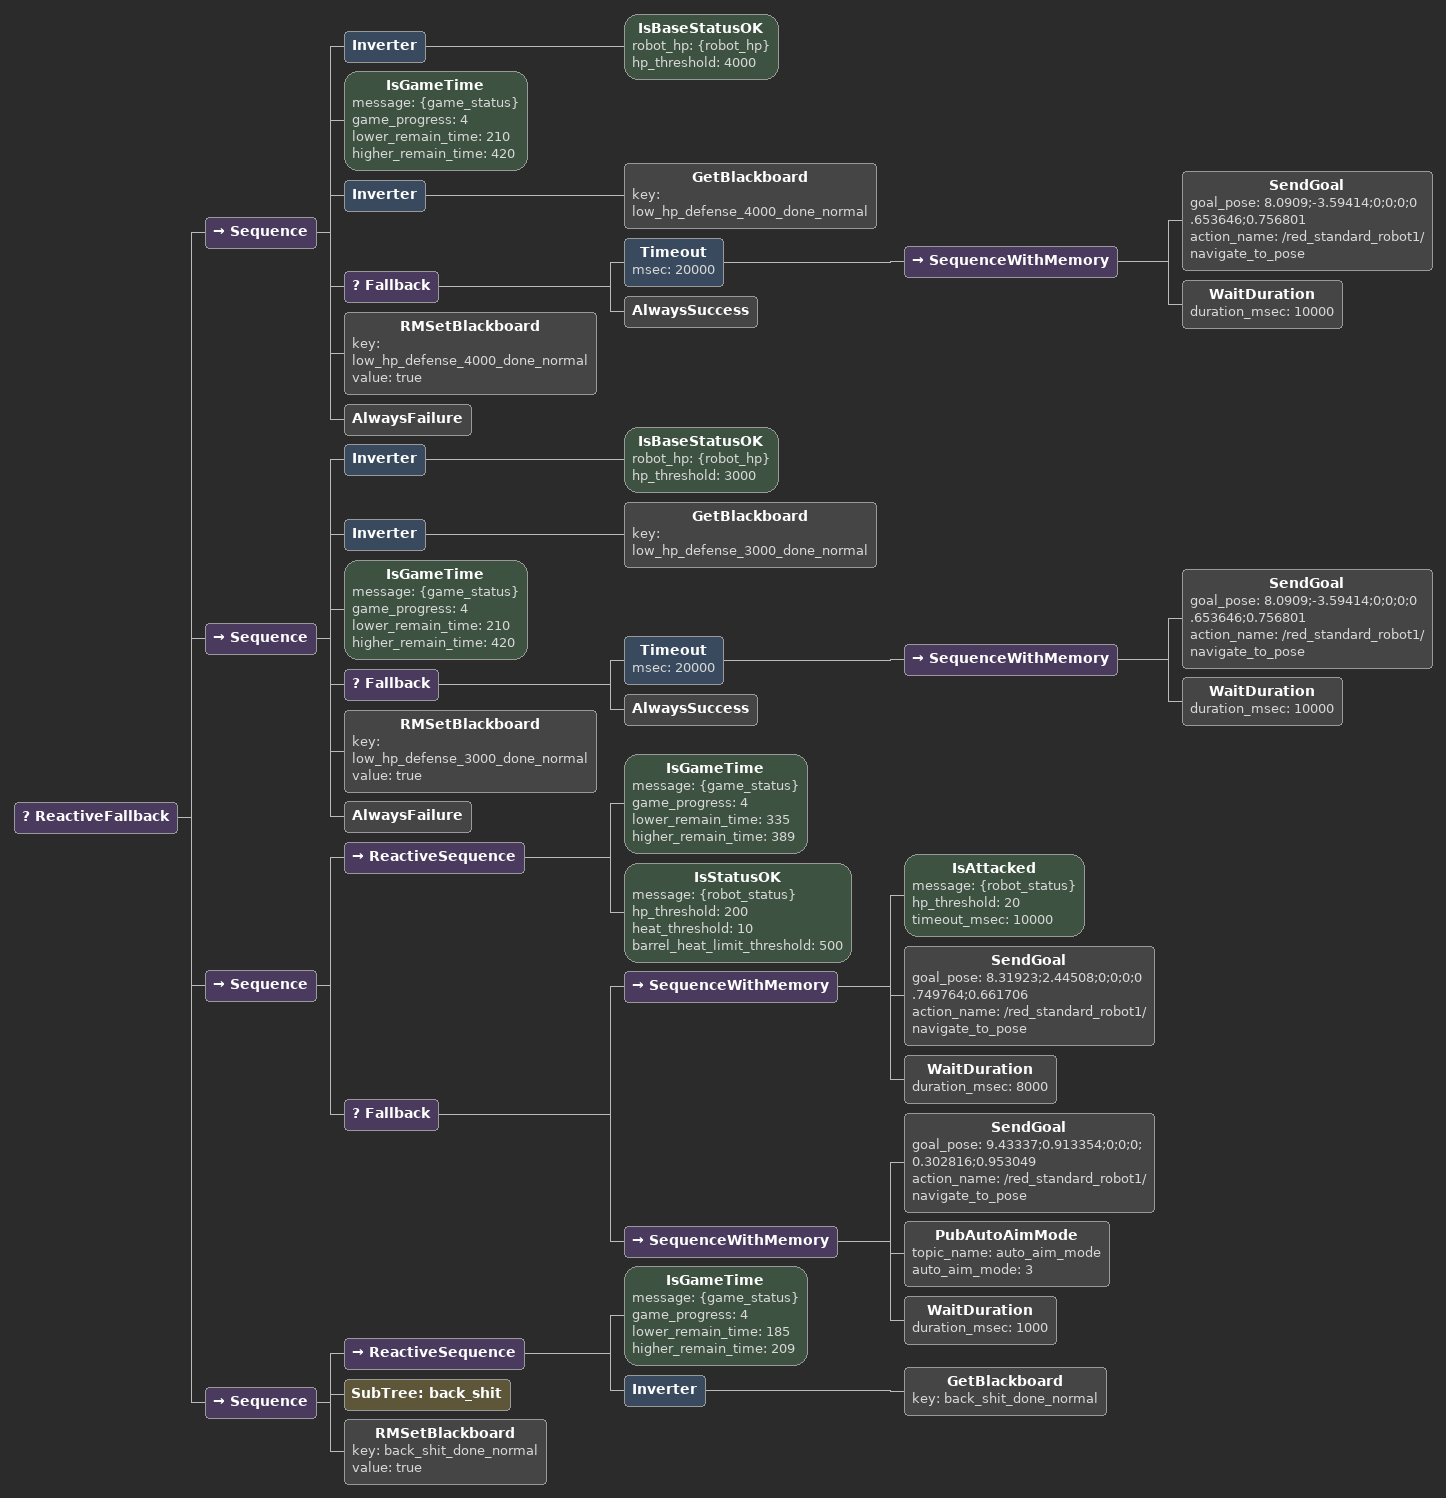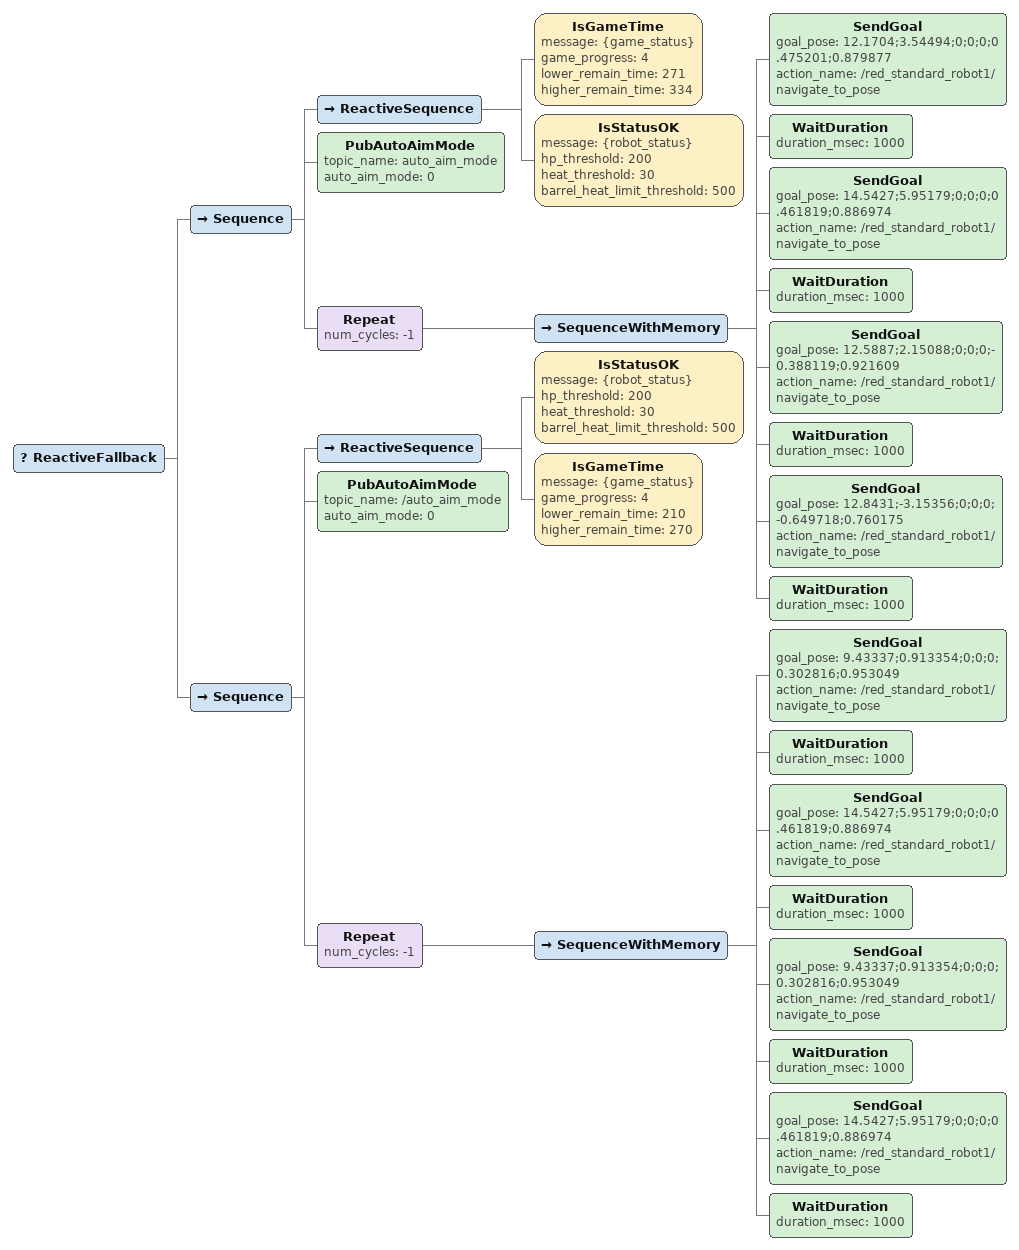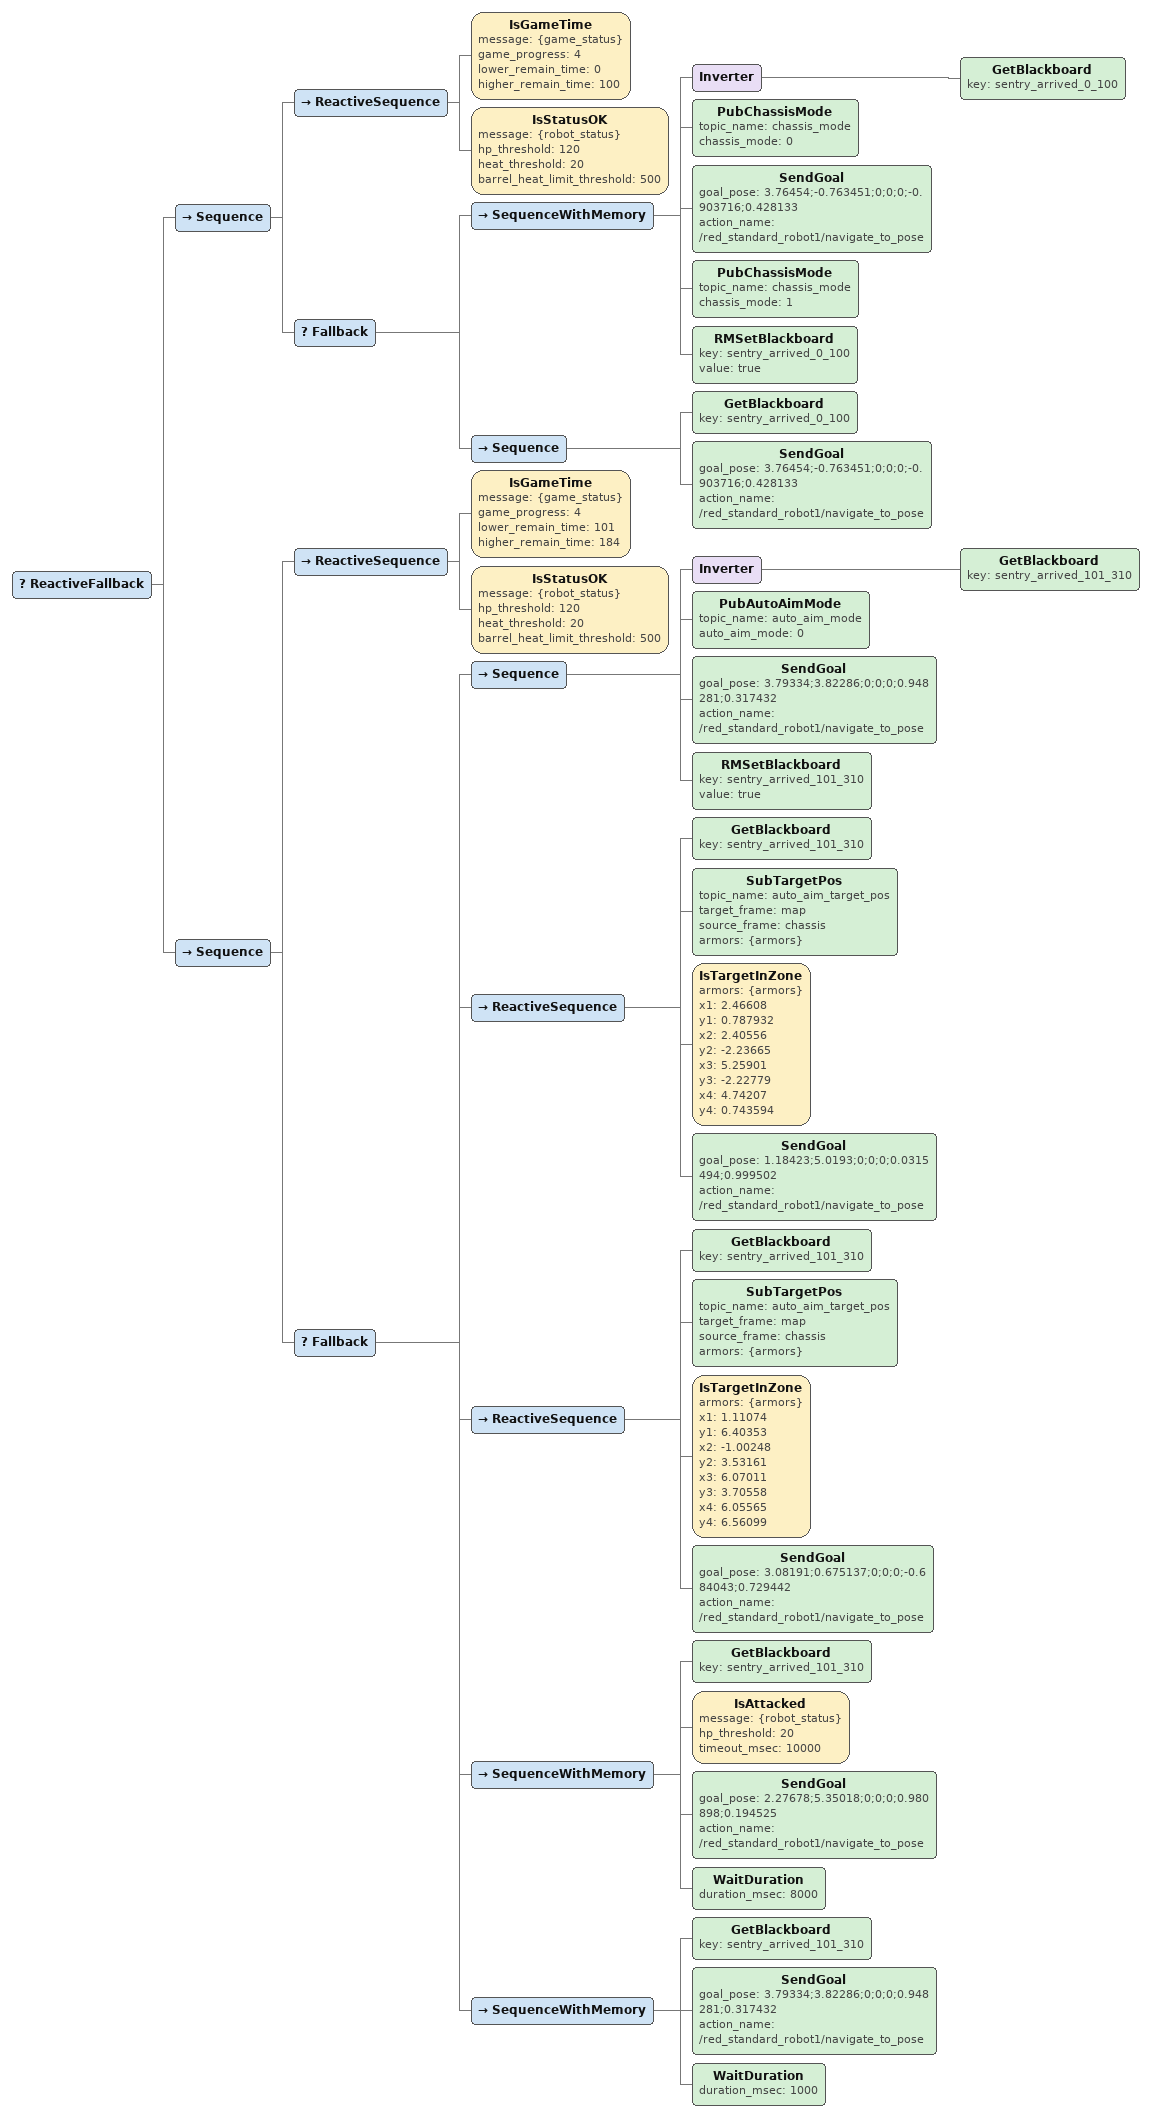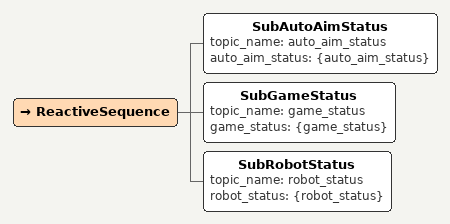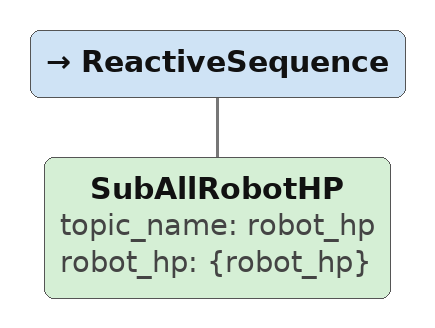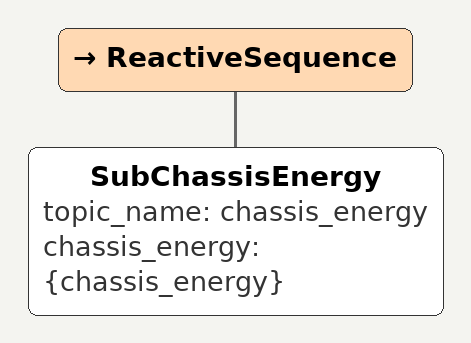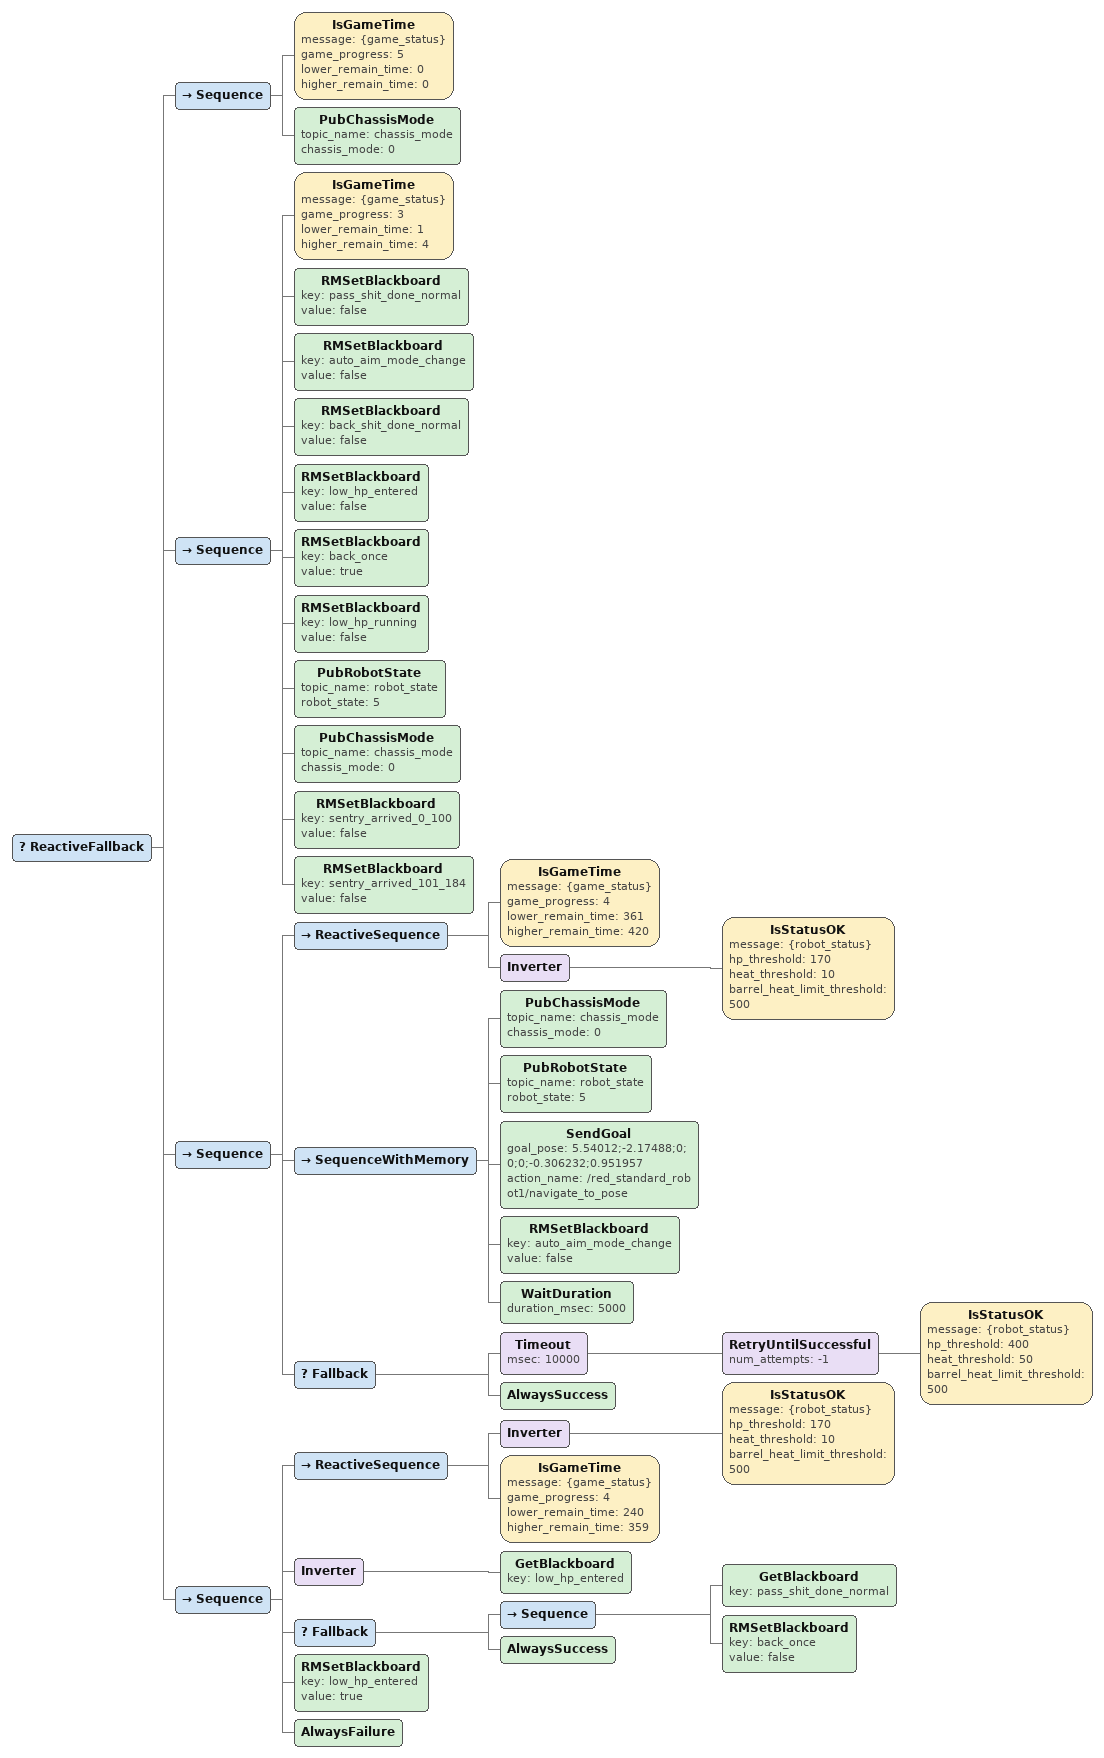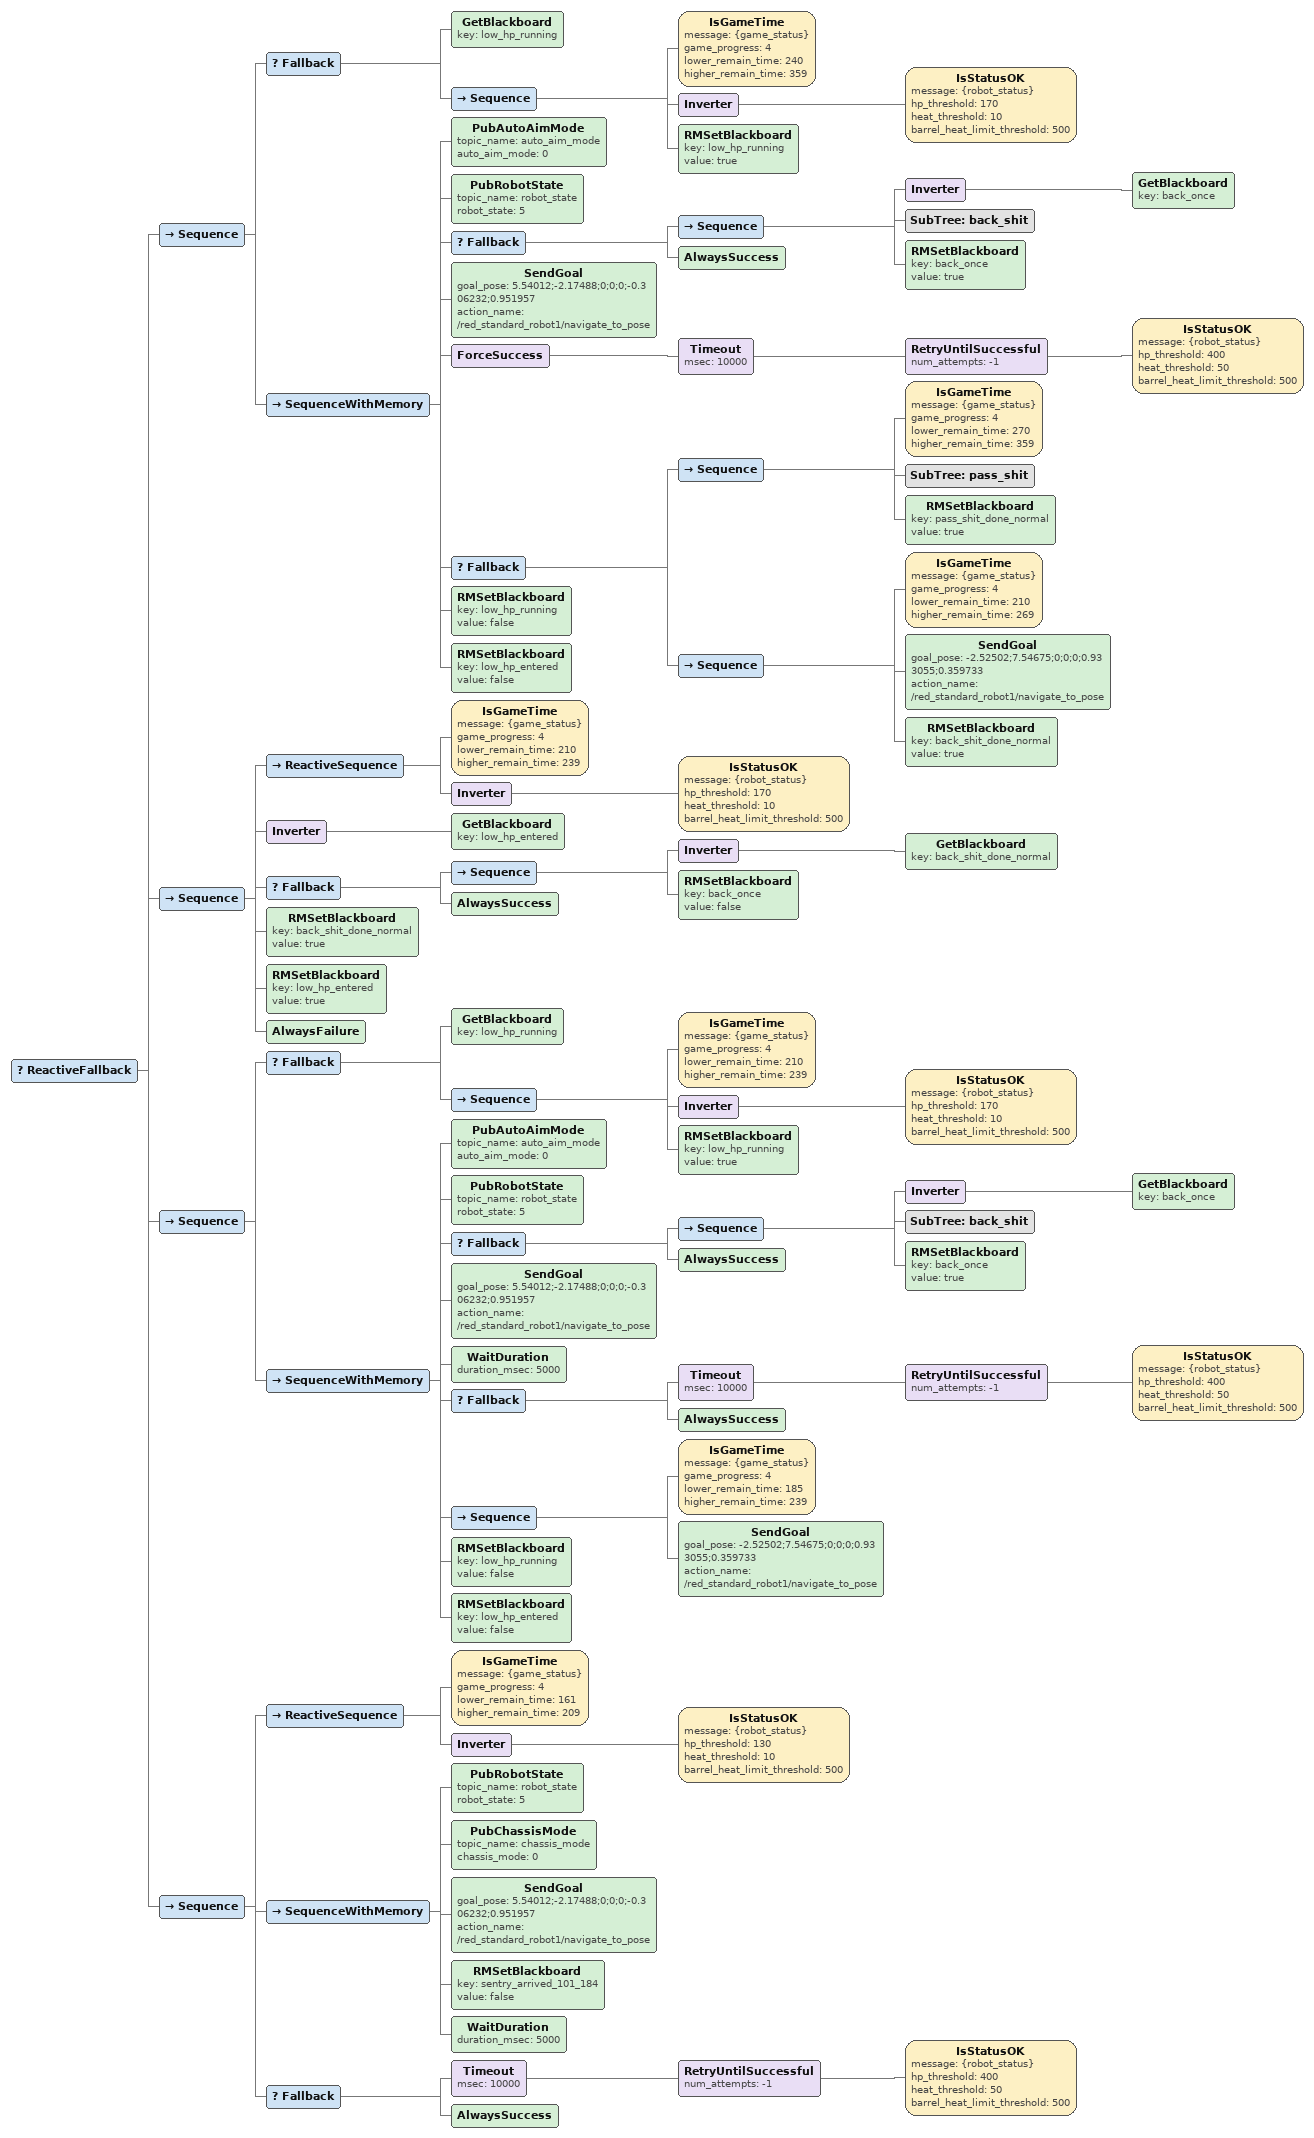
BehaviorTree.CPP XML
<ReactiveFallback>
  <Sequence>
    <Inverter>
      <IsBaseStatusOK robot_hp="{robot_hp}" hp_threshold="4000"/>
    </Inverter>
    <IsGameTime message="{game_status}" game_progress="4" lower_remain_time="210" higher_remain_time="420"/>
    <Inverter>
      <GetBlackboard key="low_hp_defense_4000_done_normal"/>
    </Inverter>
    <Fallback>
      <Timeout msec="20000">
        <SequenceWithMemory>
          <SendGoal goal_pose="8.0909;-3.59414;0;0;0;0.653646;0.756801" action_name="/red_standard_robot1/navigate_to_pose"/>
          <WaitDuration duration_msec="10000"/>
        </SequenceWithMemory>
      </Timeout>
      <AlwaysSuccess/>
    </Fallback>
    <RMSetBlackboard key="low_hp_defense_4000_done_normal" value="true"/>
    <AlwaysFailure/>
  </Sequence>
  <Sequence>
    <Inverter>
      <IsBaseStatusOK robot_hp="{robot_hp}" hp_threshold="3000"/>
    </Inverter>
    <Inverter>
      <GetBlackboard key="low_hp_defense_3000_done_normal"/>
    </Inverter>
    <IsGameTime message="{game_status}" game_progress="4" lower_remain_time="210" higher_remain_time="420"/>
    <Fallback>
      <Timeout msec="20000">
        <SequenceWithMemory>
          <SendGoal goal_pose="8.0909;-3.59414;0;0;0;0.653646;0.756801" action_name="/red_standard_robot1/navigate_to_pose"/>
          <WaitDuration duration_msec="10000"/>
        </SequenceWithMemory>
      </Timeout>
      <AlwaysSuccess/>
    </Fallback>
    <RMSetBlackboard key="low_hp_defense_3000_done_normal" value="true"/>
    <AlwaysFailure/>
  </Sequence>
  <Sequence>
    <ReactiveSequence>
      <IsGameTime message="{game_status}" game_progress="4" lower_remain_time="335" higher_remain_time="389"/>
      <IsStatusOK message="{robot_status}" hp_threshold="200" heat_threshold="10" barrel_heat_limit_threshold="500"/>
    </ReactiveSequence>
    <Fallback>
      <SequenceWithMemory>
        <IsAttacked message="{robot_status}" hp_threshold="20" timeout_msec="10000"/>
        <SendGoal goal_pose="8.31923;2.44508;0;0;0;0.749764;0.661706" action_name="/red_standard_robot1/navigate_to_pose"/>
        <WaitDuration duration_msec="8000"/>
      </SequenceWithMemory>
      <SequenceWithMemory>
        <SendGoal goal_pose="9.43337;0.913354;0;0;0;0.302816;0.953049" action_name="/red_standard_robot1/navigate_to_pose"/>
        <PubAutoAimMode topic_name="auto_aim_mode" auto_aim_mode="3"/>
        <WaitDuration duration_msec="1000"/>
      </SequenceWithMemory>
    </Fallback>
  </Sequence>
  <Sequence>
    <ReactiveSequence>
      <IsGameTime message="{game_status}" game_progress="4" lower_remain_time="185" higher_remain_time="209"/>
      <Inverter>
        <GetBlackboard key="back_shit_done_normal"/>
      </Inverter>
    </ReactiveSequence>
    <SubTree ID="back_shit"/>
    <RMSetBlackboard key="back_shit_done_normal" value="true"/>
  </Sequence>
</ReactiveFallback>

<ReactiveFallback>
  <Sequence>
    <ReactiveSequence>
      <IsGameTime message="{game_status}" game_progress="4" lower_remain_time="271" higher_remain_time="334"/>
      <IsStatusOK message="{robot_status}" hp_threshold="200" heat_threshold="30" barrel_heat_limit_threshold="500"/>
    </ReactiveSequence>
    <PubAutoAimMode topic_name="auto_aim_mode" auto_aim_mode="0"/>
    <Repeat num_cycles="-1">
      <SequenceWithMemory>
        <SendGoal goal_pose="12.1704;3.54494;0;0;0;0.475201;0.879877" action_name="/red_standard_robot1/navigate_to_pose"/>
        <WaitDuration duration_msec="1000"/>
        <SendGoal goal_pose="14.5427;5.95179;0;0;0;0.461819;0.886974" action_name="/red_standard_robot1/navigate_to_pose"/>
        <WaitDuration duration_msec="1000"/>
        <SendGoal goal_pose="12.5887;2.15088;0;0;0;-0.388119;0.921609" action_name="/red_standard_robot1/navigate_to_pose"/>
        <WaitDuration duration_msec="1000"/>
        <SendGoal goal_pose="12.8431;-3.15356;0;0;0;-0.649718;0.760175" action_name="/red_standard_robot1/navigate_to_pose"/>
        <WaitDuration duration_msec="1000"/>
      </SequenceWithMemory>
    </Repeat>
  </Sequence>
  <Sequence>
    <ReactiveSequence>
      <IsStatusOK message="{robot_status}" hp_threshold="200" heat_threshold="30" barrel_heat_limit_threshold="500"/>
      <IsGameTime message="{game_status}" game_progress="4" lower_remain_time="210" higher_remain_time="270"/>
    </ReactiveSequence>
    <PubAutoAimMode topic_name="/auto_aim_mode" auto_aim_mode="0"/>
    <Repeat num_cycles="-1">
      <SequenceWithMemory>
        <SendGoal goal_pose="9.43337;0.913354;0;0;0;0.302816;0.953049" action_name="/red_standard_robot1/navigate_to_pose"/>
        <WaitDuration duration_msec="1000"/>
        <SendGoal goal_pose="14.5427;5.95179;0;0;0;0.461819;0.886974" action_name="/red_standard_robot1/navigate_to_pose"/>
        <WaitDuration duration_msec="1000"/>
        <SendGoal goal_pose="9.43337;0.913354;0;0;0;0.302816;0.953049" action_name="/red_standard_robot1/navigate_to_pose"/>
        <WaitDuration duration_msec="1000"/>
        <SendGoal goal_pose="14.5427;5.95179;0;0;0;0.461819;0.886974" action_name="/red_standard_robot1/navigate_to_pose"/>
        <WaitDuration duration_msec="1000"/>
      </SequenceWithMemory>
    </Repeat>
  </Sequence>
</ReactiveFallback>

<ReactiveFallback>
  <Sequence>
    <ReactiveSequence>
      <IsGameTime message="{game_status}" game_progress="4" lower_remain_time="0" higher_remain_time="100"/>
      <IsStatusOK message="{robot_status}" hp_threshold="120" heat_threshold="20" barrel_heat_limit_threshold="500"/>
    </ReactiveSequence>
    <Fallback>
      <SequenceWithMemory>
        <Inverter>
          <GetBlackboard key="sentry_arrived_0_100"/>
        </Inverter>
        <PubChassisMode topic_name="chassis_mode" chassis_mode="0"/>
        <SendGoal goal_pose="3.76454;-0.763451;0;0;0;-0.903716;0.428133" action_name="/red_standard_robot1/navigate_to_pose"/>
        <PubChassisMode topic_name="chassis_mode" chassis_mode="1"/>
        <RMSetBlackboard key="sentry_arrived_0_100" value="true"/>
      </SequenceWithMemory>
      <Sequence>
        <GetBlackboard key="sentry_arrived_0_100"/>
        <SendGoal goal_pose="3.76454;-0.763451;0;0;0;-0.903716;0.428133" action_name="/red_standard_robot1/navigate_to_pose"/>
      </Sequence>
    </Fallback>
  </Sequence>
  <Sequence>
    <ReactiveSequence>
      <IsGameTime message="{game_status}" game_progress="4" lower_remain_time="101" higher_remain_time="184"/>
      <IsStatusOK message="{robot_status}" hp_threshold="120" heat_threshold="20" barrel_heat_limit_threshold="500"/>
    </ReactiveSequence>
    <Fallback>
      <Sequence>
        <Inverter>
          <GetBlackboard key="sentry_arrived_101_310"/>
        </Inverter>
        <PubAutoAimMode topic_name="auto_aim_mode" auto_aim_mode="0"/>
        <SendGoal goal_pose="3.79334;3.82286;0;0;0;0.948281;0.317432" action_name="/red_standard_robot1/navigate_to_pose"/>
        <RMSetBlackboard key="sentry_arrived_101_310" value="true"/>
      </Sequence>
      <ReactiveSequence>
        <GetBlackboard key="sentry_arrived_101_310"/>
        <SubTargetPos topic_name="auto_aim_target_pos" target_frame="map" source_frame="chassis" armors="{armors}"/>
        <IsTargetInZone armors="{armors}" x1="2.46608" y1="0.787932" x2="2.40556" y2="-2.23665" x3="5.25901" y3="-2.22779" x4="4.74207" y4="0.743594"/>
        <SendGoal goal_pose="1.18423;5.0193;0;0;0;0.0315494;0.999502" action_name="/red_standard_robot1/navigate_to_pose"/>
      </ReactiveSequence>
      <ReactiveSequence>
        <GetBlackboard key="sentry_arrived_101_310"/>
        <SubTargetPos topic_name="auto_aim_target_pos" target_frame="map" source_frame="chassis" armors="{armors}"/>
        <IsTargetInZone armors="{armors}" x1="1.11074" y1="6.40353" x2="-1.00248" y2="3.53161" x3="6.07011" y3="3.70558" x4="6.05565" y4="6.56099"/>
        <SendGoal goal_pose="3.08191;0.675137;0;0;0;-0.684043;0.729442" action_name="/red_standard_robot1/navigate_to_pose"/>
      </ReactiveSequence>
      <SequenceWithMemory>
        <GetBlackboard key="sentry_arrived_101_310"/>
        <IsAttacked message="{robot_status}" hp_threshold="20" timeout_msec="10000"/>
        <SendGoal goal_pose="2.27678;5.35018;0;0;0;0.980898;0.194525" action_name="/red_standard_robot1/navigate_to_pose"/>
        <WaitDuration duration_msec="8000"/>
      </SequenceWithMemory>
      <SequenceWithMemory>
        <GetBlackboard key="sentry_arrived_101_310"/>
        <SendGoal goal_pose="3.79334;3.82286;0;0;0;0.948281;0.317432" action_name="/red_standard_robot1/navigate_to_pose"/>
        <WaitDuration duration_msec="1000"/>
      </SequenceWithMemory>
    </Fallback>
  </Sequence>
</ReactiveFallback>

<ReactiveSequence>
  <SubAutoAimStatus topic_name="auto_aim_status" auto_aim_status="{auto_aim_status}"/>
  <SubGameStatus topic_name="game_status" game_status="{game_status}"/>
  <SubRobotStatus topic_name="robot_status" robot_status="{robot_status}"/>
</ReactiveSequence>

<ReactiveSequence>
  <SubAllRobotHP topic_name="robot_hp" robot_hp="{robot_hp}"/>
</ReactiveSequence>

<ReactiveSequence>
  <SubChassisEnergy topic_name="chassis_energy" chassis_energy="{chassis_energy}"/>
</ReactiveSequence>

<ReactiveFallback>
  <Sequence>
    <IsGameTime message="{game_status}" game_progress="5" lower_remain_time="0" higher_remain_time="0"/>
    <PubChassisMode topic_name="chassis_mode" chassis_mode="0"/>
  </Sequence>
  <Sequence>
    <IsGameTime message="{game_status}" game_progress="3" lower_remain_time="1" higher_remain_time="4"/>
    <RMSetBlackboard key="pass_shit_done_normal" value="false"/>
    <RMSetBlackboard key="auto_aim_mode_change" value="false"/>
    <RMSetBlackboard key="back_shit_done_normal" value="false"/>
    <RMSetBlackboard key="low_hp_entered" value="false"/>
    <RMSetBlackboard key="back_once" value="true"/>
    <RMSetBlackboard key="low_hp_running" value="false"/>
    <PubRobotState topic_name="robot_state" robot_state="5"/>
    <PubChassisMode topic_name="chassis_mode" chassis_mode="0"/>
    <RMSetBlackboard key="sentry_arrived_0_100" value="false"/>
    <RMSetBlackboard key="sentry_arrived_101_184" value="false"/>
  </Sequence>
  <Sequence>
    <ReactiveSequence>
      <IsGameTime message="{game_status}" game_progress="4" lower_remain_time="361" higher_remain_time="420"/>
      <Inverter>
        <IsStatusOK message="{robot_status}" hp_threshold="170" heat_threshold="10" barrel_heat_limit_threshold="500"/>
      </Inverter>
    </ReactiveSequence>
    <SequenceWithMemory>
      <PubChassisMode topic_name="chassis_mode" chassis_mode="0"/>
      <PubRobotState topic_name="robot_state" robot_state="5"/>
      <SendGoal goal_pose="5.54012;-2.17488;0;0;0;-0.306232;0.951957" action_name="/red_standard_robot1/navigate_to_pose"/>
      <RMSetBlackboard key="auto_aim_mode_change" value="false"/>
      <WaitDuration duration_msec="5000"/>
    </SequenceWithMemory>
    <Fallback>
      <Timeout msec="10000">
        <RetryUntilSuccessful num_attempts="-1">
          <IsStatusOK message="{robot_status}" hp_threshold="400" heat_threshold="50" barrel_heat_limit_threshold="500"/>
        </RetryUntilSuccessful>
      </Timeout>
      <AlwaysSuccess/>
    </Fallback>
  </Sequence>
  <Sequence>
    <ReactiveSequence>
      <Inverter>
        <IsStatusOK message="{robot_status}" hp_threshold="170" heat_threshold="10" barrel_heat_limit_threshold="500"/>
      </Inverter>
      <IsGameTime message="{game_status}" game_progress="4" lower_remain_time="240" higher_remain_time="359"/>
    </ReactiveSequence>
    <Inverter>
      <GetBlackboard key="low_hp_entered"/>
    </Inverter>
    <Fallback>
      <Sequence>
        <GetBlackboard key="pass_shit_done_normal"/>
        <RMSetBlackboard key="back_once" value="false"/>
      </Sequence>
      <AlwaysSuccess/>
    </Fallback>
    <RMSetBlackboard key="low_hp_entered" value="true"/>
    <AlwaysFailure/>
  </Sequence>
</ReactiveFallback>

<ReactiveFallback>
  <Sequence>
    <Fallback>
      <GetBlackboard key="low_hp_running"/>
      <Sequence>
        <IsGameTime message="{game_status}" game_progress="4" lower_remain_time="240" higher_remain_time="359"/>
        <Inverter>
          <IsStatusOK message="{robot_status}" hp_threshold="170" heat_threshold="10" barrel_heat_limit_threshold="500"/>
        </Inverter>
        <RMSetBlackboard key="low_hp_running" value="true"/>
      </Sequence>
    </Fallback>
    <SequenceWithMemory>
      <PubAutoAimMode topic_name="auto_aim_mode" auto_aim_mode="0"/>
      <PubRobotState topic_name="robot_state" robot_state="5"/>
      <Fallback>
        <Sequence>
          <Inverter>
            <GetBlackboard key="back_once"/>
          </Inverter>
          <SubTree ID="back_shit"/>
          <RMSetBlackboard key="back_once" value="true"/>
        </Sequence>
        <AlwaysSuccess/>
      </Fallback>
      <SendGoal goal_pose="5.54012;-2.17488;0;0;0;-0.306232;0.951957" action_name="/red_standard_robot1/navigate_to_pose"/>
      <ForceSuccess>
        <Timeout msec="10000">
          <RetryUntilSuccessful num_attempts="-1">
            <IsStatusOK message="{robot_status}" hp_threshold="400" heat_threshold="50" barrel_heat_limit_threshold="500"/>
          </RetryUntilSuccessful>
        </Timeout>
      </ForceSuccess>
      <Fallback>
        <Sequence>
          <IsGameTime message="{game_status}" game_progress="4" lower_remain_time="270" higher_remain_time="359"/>
          <SubTree ID="pass_shit"/>
          <RMSetBlackboard key="pass_shit_done_normal" value="true"/>
        </Sequence>
        <Sequence>
          <IsGameTime message="{game_status}" game_progress="4" lower_remain_time="210" higher_remain_time="269"/>
          <SendGoal goal_pose="-2.52502;7.54675;0;0;0;0.933055;0.359733" action_name="/red_standard_robot1/navigate_to_pose"/>
          <RMSetBlackboard key="back_shit_done_normal" value="true"/>
        </Sequence>
      </Fallback>
      <RMSetBlackboard key="low_hp_running" value="false"/>
      <RMSetBlackboard key="low_hp_entered" value="false"/>
    </SequenceWithMemory>
  </Sequence>
  <Sequence>
    <ReactiveSequence>
      <IsGameTime message="{game_status}" game_progress="4" lower_remain_time="210" higher_remain_time="239"/>
      <Inverter>
        <IsStatusOK message="{robot_status}" hp_threshold="170" heat_threshold="10" barrel_heat_limit_threshold="500"/>
      </Inverter>
    </ReactiveSequence>
    <Inverter>
      <GetBlackboard key="low_hp_entered"/>
    </Inverter>
    <Fallback>
      <Sequence>
        <Inverter>
          <GetBlackboard key="back_shit_done_normal"/>
        </Inverter>
        <RMSetBlackboard key="back_once" value="false"/>
      </Sequence>
      <AlwaysSuccess/>
    </Fallback>
    <RMSetBlackboard key="back_shit_done_normal" value="true"/>
    <RMSetBlackboard key="low_hp_entered" value="true"/>
    <AlwaysFailure/>
  </Sequence>
  <Sequence>
    <Fallback>
      <GetBlackboard key="low_hp_running"/>
      <Sequence>
        <IsGameTime message="{game_status}" game_progress="4" lower_remain_time="210" higher_remain_time="239"/>
        <Inverter>
          <IsStatusOK message="{robot_status}" hp_threshold="170" heat_threshold="10" barrel_heat_limit_threshold="500"/>
        </Inverter>
        <RMSetBlackboard key="low_hp_running" value="true"/>
      </Sequence>
    </Fallback>
    <SequenceWithMemory>
      <PubAutoAimMode topic_name="auto_aim_mode" auto_aim_mode="0"/>
      <PubRobotState topic_name="robot_state" robot_state="5"/>
      <Fallback>
        <Sequence>
          <Inverter>
            <GetBlackboard key="back_once"/>
          </Inverter>
          <SubTree ID="back_shit"/>
          <RMSetBlackboard key="back_once" value="true"/>
        </Sequence>
        <AlwaysSuccess/>
      </Fallback>
      <SendGoal goal_pose="5.54012;-2.17488;0;0;0;-0.306232;0.951957" action_name="/red_standard_robot1/navigate_to_pose"/>
      <WaitDuration duration_msec="5000"/>
      <Fallback>
        <Timeout msec="10000">
          <RetryUntilSuccessful num_attempts="-1">
            <IsStatusOK message="{robot_status}" hp_threshold="400" heat_threshold="50" barrel_heat_limit_threshold="500"/>
          </RetryUntilSuccessful>
        </Timeout>
        <AlwaysSuccess/>
      </Fallback>
      <Sequence>
        <IsGameTime message="{game_status}" game_progress="4" lower_remain_time="185" higher_remain_time="239"/>
        <SendGoal goal_pose="-2.52502;7.54675;0;0;0;0.933055;0.359733" action_name="/red_standard_robot1/navigate_to_pose"/>
      </Sequence>
      <RMSetBlackboard key="low_hp_running" value="false"/>
      <RMSetBlackboard key="low_hp_entered" value="false"/>
    </SequenceWithMemory>
  </Sequence>
  <Sequence>
    <ReactiveSequence>
      <IsGameTime message="{game_status}" game_progress="4" lower_remain_time="161" higher_remain_time="209"/>
      <Inverter>
        <IsStatusOK message="{robot_status}" hp_threshold="130" heat_threshold="10" barrel_heat_limit_threshold="500"/>
      </Inverter>
    </ReactiveSequence>
    <SequenceWithMemory>
      <PubRobotState topic_name="robot_state" robot_state="5"/>
      <PubChassisMode topic_name="chassis_mode" chassis_mode="0"/>
      <SendGoal goal_pose="5.54012;-2.17488;0;0;0;-0.306232;0.951957" action_name="/red_standard_robot1/navigate_to_pose"/>
      <RMSetBlackboard key="sentry_arrived_101_184" value="false"/>
      <WaitDuration duration_msec="5000"/>
    </SequenceWithMemory>
    <Fallback>
      <Timeout msec="10000">
        <RetryUntilSuccessful num_attempts="-1">
          <IsStatusOK message="{robot_status}" hp_threshold="400" heat_threshold="50" barrel_heat_limit_threshold="500"/>
        </RetryUntilSuccessful>
      </Timeout>
      <AlwaysSuccess/>
    </Fallback>
  </Sequence>
</ReactiveFallback>
